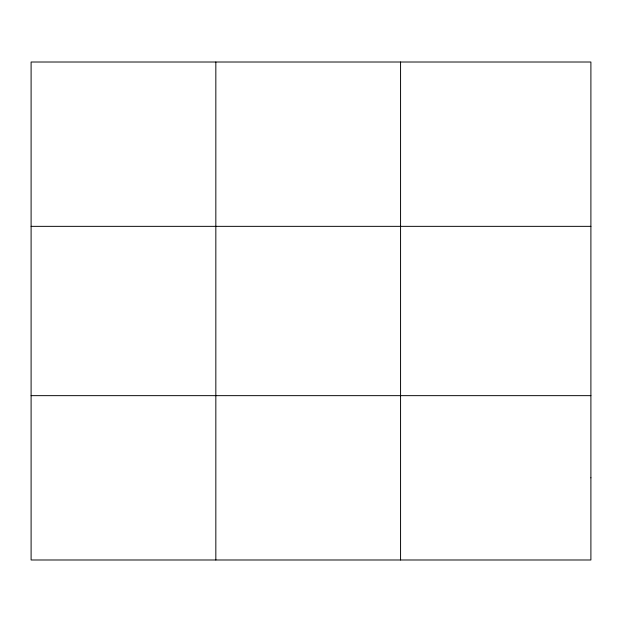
<?xml version="1.0" encoding="UTF-8"?>
<svg xmlns="http://www.w3.org/2000/svg" width="622" height="622" viewBox="0 0 622 622"><rect width="100%" height="100%" fill="white"/><g stroke="black" fill="none" stroke-linecap="round" stroke-linejoin="round"><path stroke-width="0.93" d="M215.834 559.987L215.834 62.013M400.568 559.987L400.568 62.013M31.1 226.346L590.9 226.346M31.1 395.654L590.9 395.654M590.9 477.82L590.9 559.987L31.1 559.987L31.1 62.013L590.9 62.013L590.9 477.82"/></g></svg>
